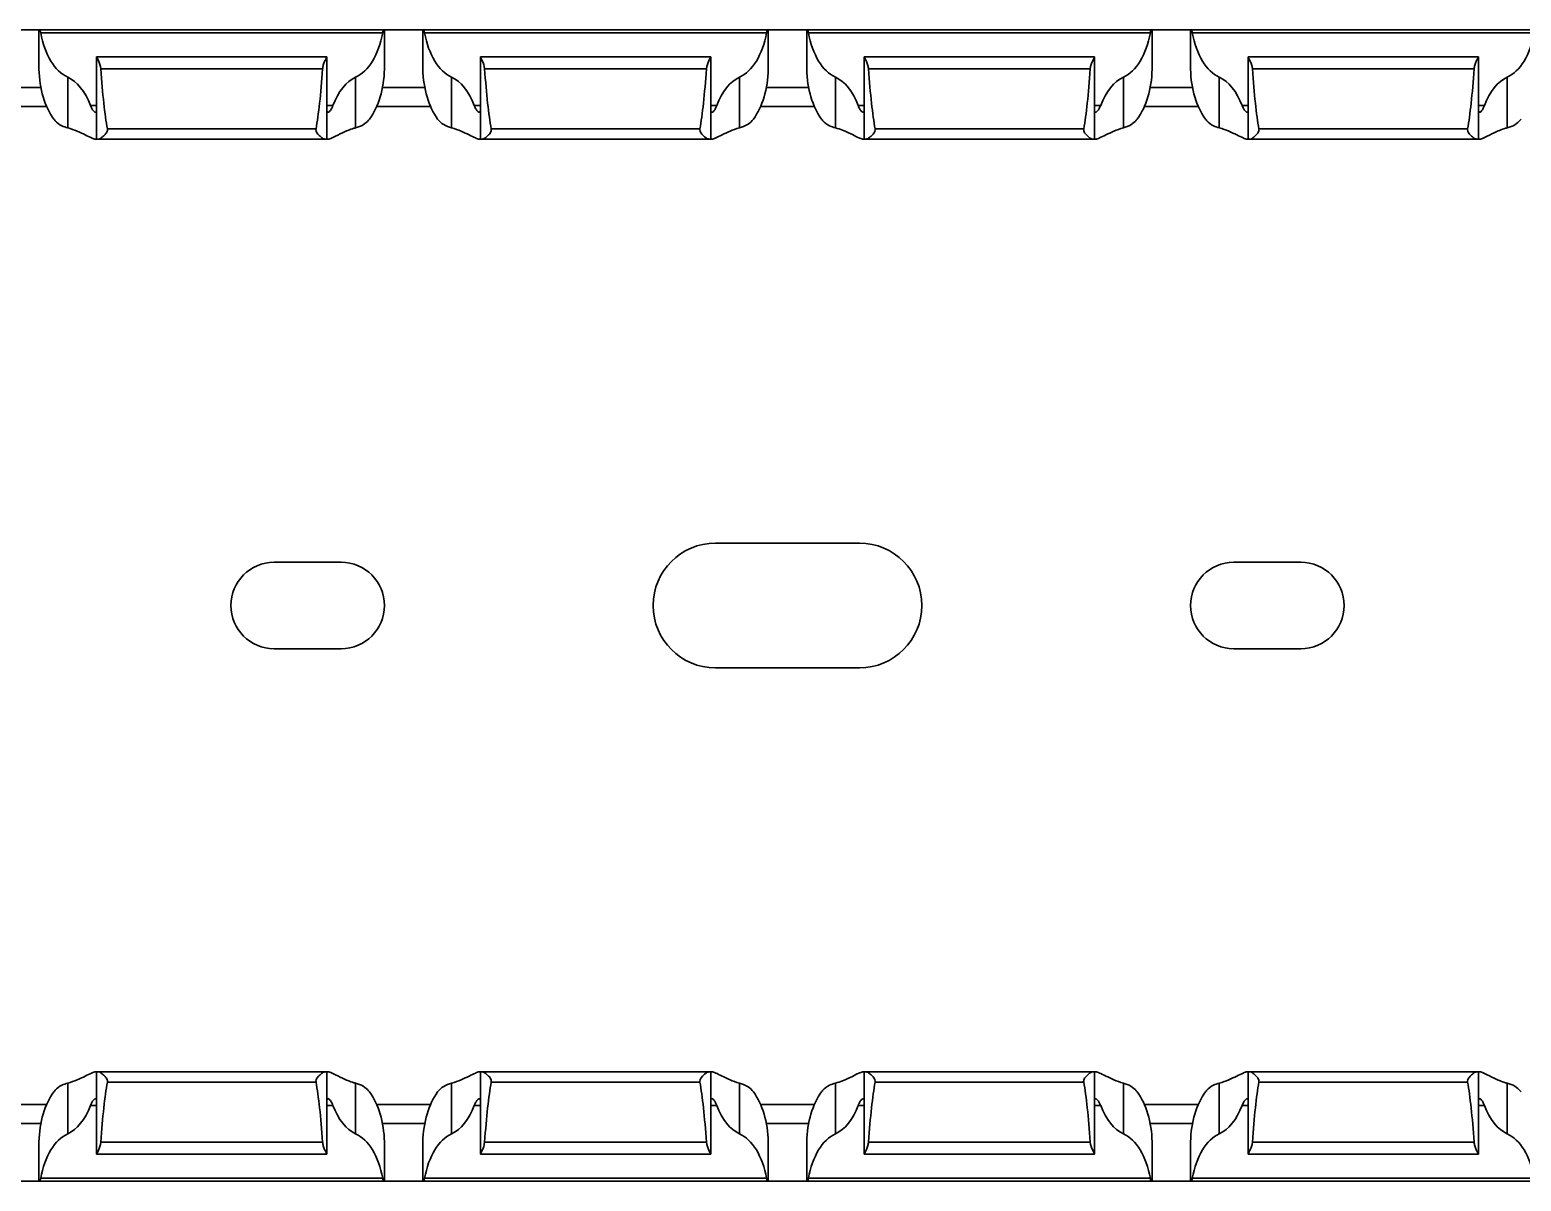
# Model space of a CAD drawing. Header units: millimetres. Extents: x -2573 to 2942, y -1220 to 2800.
# Drawn here: x 2718.4 to 2796.1, y 1097.3 to 1157.3 of the extents above; entities that cross this region are included whole.
import ezdxf

# ---------------------------------------------------------------- set-up
doc = ezdxf.new("R2010")
doc.units = ezdxf.units.MM

msp = doc.modelspace()

# ---------------------------------------------------------------- linework, layer by layer
at = {"linetype": 'Continuous', "lineweight": 30}
for p, q in [((2718.86, 1157.261), (2716.86, 1157.261)), ((2718.86, 1157.261), (2718.86, 1155.295)), ((2718.86, 1157.261), (2718.888, 1157.261)), ((2736.831, 1157.261), (2718.888, 1157.261)), ((2736.768, 1157.111), (2718.951, 1157.111)), ((2736.86, 1157.261), (2736.831, 1157.261)), ((2736.86, 1155.299), (2736.86, 1157.261)), ((2738.86, 1157.261), (2736.86, 1157.261)), ((2738.86, 1157.261), (2738.86, 1155.295)), ((2738.86, 1157.261), (2738.888, 1157.261)), ((2756.831, 1157.261), (2738.888, 1157.261)), ((2756.768, 1157.111), (2738.951, 1157.111)), ((2756.86, 1157.261), (2756.831, 1157.261)), ((2756.86, 1155.299), (2756.86, 1157.261)), ((2758.86, 1157.261), (2756.86, 1157.261)), ((2758.86, 1157.261), (2758.86, 1155.295)), ((2758.86, 1157.261), (2758.888, 1157.261)), ((2776.831, 1157.261), (2758.888, 1157.261)), ((2776.768, 1157.111), (2758.951, 1157.111)), ((2776.86, 1157.261), (2776.831, 1157.261)), ((2776.86, 1155.299), (2776.86, 1157.261)), ((2778.86, 1157.261), (2776.86, 1157.261)), ((2778.86, 1157.261), (2778.86, 1155.295)), ((2778.86, 1157.261), (2778.888, 1157.261)), ((2796.831, 1157.261), (2778.888, 1157.261)), ((2796.768, 1157.111), (2778.951, 1157.111)), ((2733.86, 1155.861), (2721.86, 1155.861)), ((2721.86, 1155.861), (2721.86, 1155.858)), ((2721.86, 1151.561), (2721.86, 1155.858)), ((2733.86, 1155.858), (2733.86, 1155.861)), ((2733.86, 1151.561), (2733.86, 1155.858)), ((2753.86, 1155.861), (2741.86, 1155.861)), ((2741.86, 1155.861), (2741.86, 1155.858)), ((2741.86, 1151.561), (2741.86, 1155.858)), ((2753.86, 1155.858), (2753.86, 1155.861)), ((2753.86, 1151.561), (2753.86, 1155.858)), ((2773.86, 1155.861), (2761.86, 1155.861)), ((2761.86, 1155.861), (2761.86, 1155.858)), ((2761.86, 1151.561), (2761.86, 1155.858)), ((2773.86, 1155.858), (2773.86, 1155.861)), ((2773.86, 1151.561), (2773.86, 1155.858)), ((2793.86, 1155.861), (2781.86, 1155.861)), ((2781.86, 1155.861), (2781.86, 1155.858)), ((2781.86, 1151.561), (2781.86, 1155.858)), ((2793.86, 1155.858), (2793.86, 1155.861)), ((2793.86, 1151.561), (2793.86, 1155.858)), ((2720.36, 1152.153), (2720.36, 1154.792)), ((2733.638, 1155.222), (2722.081, 1155.222)), ((2735.36, 1152.153), (2735.36, 1154.792)), ((2740.36, 1152.153), (2740.36, 1154.792)), ((2753.638, 1155.222), (2742.081, 1155.222)), ((2755.36, 1152.153), (2755.36, 1154.792)), ((2760.36, 1152.153), (2760.36, 1154.792)), ((2773.638, 1155.222), (2762.081, 1155.222)), ((2775.36, 1152.153), (2775.36, 1154.792)), ((2780.36, 1152.153), (2780.36, 1154.792)), ((2793.638, 1155.222), (2782.081, 1155.222)), ((2795.36, 1152.153), (2795.36, 1154.792)), ((2718.96, 1154.261), (2716.759, 1154.261)), ((2738.96, 1154.261), (2736.759, 1154.261)), ((2758.96, 1154.261), (2756.759, 1154.261)), ((2778.96, 1154.261), (2776.759, 1154.261)), ((2716.457, 1153.261), (2719.262, 1153.261)), ((2721.86, 1153.311), (2721.542, 1153.311)), ((2734.177, 1153.311), (2733.86, 1153.311)), ((2736.457, 1153.261), (2739.262, 1153.261)), ((2741.86, 1153.311), (2741.542, 1153.311)), ((2754.177, 1153.311), (2753.86, 1153.311)), ((2756.457, 1153.261), (2759.262, 1153.261)), ((2761.86, 1153.311), (2761.542, 1153.311)), ((2774.177, 1153.311), (2773.86, 1153.311)), ((2776.457, 1153.261), (2779.262, 1153.261)), ((2781.86, 1153.311), (2781.542, 1153.311)), ((2794.177, 1153.311), (2793.86, 1153.311)), ((2733.296, 1152.105), (2722.424, 1152.105)), ((2753.296, 1152.105), (2742.424, 1152.105)), ((2773.296, 1152.105), (2762.424, 1152.105)), ((2793.296, 1152.105), (2782.424, 1152.105)), ((2721.86, 1151.561), (2721.802, 1151.561)), ((2721.944, 1151.561), (2721.86, 1151.561)), ((2733.775, 1151.561), (2721.944, 1151.561)), ((2733.86, 1151.561), (2733.775, 1151.561)), ((2733.917, 1151.561), (2733.86, 1151.561)), ((2741.86, 1151.561), (2741.802, 1151.561)), ((2741.944, 1151.561), (2741.86, 1151.561)), ((2753.775, 1151.561), (2741.944, 1151.561)), ((2753.86, 1151.561), (2753.775, 1151.561)), ((2753.917, 1151.561), (2753.86, 1151.561)), ((2761.86, 1151.561), (2761.802, 1151.561)), ((2761.944, 1151.561), (2761.86, 1151.561)), ((2773.775, 1151.561), (2761.944, 1151.561)), ((2773.86, 1151.561), (2773.775, 1151.561)), ((2773.917, 1151.561), (2773.86, 1151.561)), ((2781.86, 1151.561), (2781.802, 1151.561)), ((2781.944, 1151.561), (2781.86, 1151.561)), ((2793.775, 1151.561), (2781.944, 1151.561)), ((2793.86, 1151.561), (2793.775, 1151.561)), ((2793.917, 1151.561), (2793.86, 1151.561)), ((2761.61, 1130.511), (2754.11, 1130.511)), ((2734.61, 1129.511), (2731.11, 1129.511)), ((2784.61, 1129.511), (2781.11, 1129.511)), ((2731.11, 1125.011), (2734.61, 1125.011)), ((2781.11, 1125.011), (2784.61, 1125.011)), ((2754.11, 1124.011), (2761.61, 1124.011)), ((2721.86, 1102.961), (2721.802, 1102.961)), ((2721.86, 1102.961), (2721.86, 1098.665)), ((2721.944, 1102.961), (2721.86, 1102.961)), ((2733.775, 1102.961), (2721.944, 1102.961)), ((2733.86, 1102.961), (2733.775, 1102.961)), ((2733.86, 1102.961), (2733.86, 1098.665)), ((2733.917, 1102.961), (2733.86, 1102.961)), ((2741.86, 1102.961), (2741.802, 1102.961)), ((2741.86, 1102.961), (2741.86, 1098.665)), ((2741.944, 1102.961), (2741.86, 1102.961)), ((2753.775, 1102.961), (2741.944, 1102.961)), ((2753.86, 1102.961), (2753.775, 1102.961)), ((2753.86, 1102.961), (2753.86, 1098.665)), ((2753.917, 1102.961), (2753.86, 1102.961)), ((2761.86, 1102.961), (2761.802, 1102.961)), ((2761.86, 1102.961), (2761.86, 1098.665)), ((2761.944, 1102.961), (2761.86, 1102.961)), ((2773.775, 1102.961), (2761.944, 1102.961)), ((2773.86, 1102.961), (2773.775, 1102.961)), ((2773.86, 1102.961), (2773.86, 1098.665)), ((2773.917, 1102.961), (2773.86, 1102.961)), ((2781.86, 1102.961), (2781.802, 1102.961)), ((2781.86, 1102.961), (2781.86, 1098.665)), ((2781.944, 1102.961), (2781.86, 1102.961)), ((2793.775, 1102.961), (2781.944, 1102.961)), ((2793.86, 1102.961), (2793.775, 1102.961)), ((2793.86, 1102.961), (2793.86, 1098.665)), ((2793.917, 1102.961), (2793.86, 1102.961)), ((2720.36, 1102.37), (2720.36, 1099.731)), ((2733.296, 1102.418), (2722.424, 1102.418)), ((2735.36, 1102.37), (2735.36, 1099.731)), ((2740.36, 1102.37), (2740.36, 1099.731)), ((2753.296, 1102.418), (2742.424, 1102.418)), ((2755.36, 1102.37), (2755.36, 1099.731)), ((2760.36, 1102.37), (2760.36, 1099.731)), ((2773.296, 1102.418), (2762.424, 1102.418)), ((2775.36, 1102.37), (2775.36, 1099.731)), ((2780.36, 1102.37), (2780.36, 1099.731)), ((2793.296, 1102.418), (2782.424, 1102.418)), ((2795.36, 1102.37), (2795.36, 1099.731)), ((2716.457, 1101.261), (2719.262, 1101.261)), ((2721.86, 1101.211), (2721.542, 1101.211)), ((2734.177, 1101.211), (2733.86, 1101.211)), ((2736.457, 1101.261), (2739.262, 1101.261)), ((2741.86, 1101.211), (2741.542, 1101.211)), ((2754.177, 1101.211), (2753.86, 1101.211)), ((2756.457, 1101.261), (2759.262, 1101.261)), ((2761.86, 1101.211), (2761.542, 1101.211)), ((2774.177, 1101.211), (2773.86, 1101.211)), ((2776.457, 1101.261), (2779.262, 1101.261)), ((2781.86, 1101.211), (2781.542, 1101.211)), ((2794.177, 1101.211), (2793.86, 1101.211)), ((2718.96, 1100.261), (2716.759, 1100.261)), ((2738.96, 1100.261), (2736.759, 1100.261)), ((2758.96, 1100.261), (2756.759, 1100.261)), ((2778.96, 1100.261), (2776.759, 1100.261)), ((2718.86, 1099.227), (2718.86, 1097.261)), ((2733.638, 1099.3), (2722.081, 1099.3)), ((2736.86, 1097.261), (2736.86, 1099.224)), ((2738.86, 1099.227), (2738.86, 1097.261)), ((2753.638, 1099.3), (2742.081, 1099.3)), ((2756.86, 1097.261), (2756.86, 1099.224)), ((2758.86, 1099.227), (2758.86, 1097.261)), ((2773.638, 1099.3), (2762.081, 1099.3)), ((2776.86, 1097.261), (2776.86, 1099.224)), ((2778.86, 1099.227), (2778.86, 1097.261)), ((2793.638, 1099.3), (2782.081, 1099.3)), ((2721.86, 1098.661), (2721.86, 1098.665)), ((2721.86, 1098.661), (2733.86, 1098.661)), ((2733.86, 1098.665), (2733.86, 1098.661)), ((2741.86, 1098.661), (2741.86, 1098.665)), ((2741.86, 1098.661), (2753.86, 1098.661)), ((2753.86, 1098.665), (2753.86, 1098.661)), ((2761.86, 1098.661), (2761.86, 1098.665)), ((2761.86, 1098.661), (2773.86, 1098.661)), ((2773.86, 1098.665), (2773.86, 1098.661)), ((2781.86, 1098.661), (2781.86, 1098.665)), ((2781.86, 1098.661), (2793.86, 1098.661)), ((2793.86, 1098.665), (2793.86, 1098.661)), ((2718.86, 1097.261), (2716.86, 1097.261)), ((2718.86, 1097.261), (2718.888, 1097.261)), ((2736.831, 1097.261), (2718.888, 1097.261)), ((2736.768, 1097.411), (2718.951, 1097.411)), ((2736.86, 1097.261), (2736.831, 1097.261)), ((2738.86, 1097.261), (2736.86, 1097.261)), ((2738.86, 1097.261), (2738.888, 1097.261)), ((2756.831, 1097.261), (2738.888, 1097.261)), ((2756.768, 1097.411), (2738.951, 1097.411)), ((2756.86, 1097.261), (2756.831, 1097.261)), ((2758.86, 1097.261), (2756.86, 1097.261)), ((2758.86, 1097.261), (2758.888, 1097.261)), ((2776.831, 1097.261), (2758.888, 1097.261)), ((2776.768, 1097.411), (2758.951, 1097.411)), ((2776.86, 1097.261), (2776.831, 1097.261)), ((2778.86, 1097.261), (2776.86, 1097.261)), ((2778.86, 1097.261), (2778.888, 1097.261)), ((2796.831, 1097.261), (2778.888, 1097.261)), ((2796.768, 1097.411), (2778.951, 1097.411))]:
    msp.add_line(p, q, dxfattribs=at)
for centre, radius, start, end in [((2754.11, 1127.261), 3.25, 90, 270), ((2761.61, 1127.261), 3.25, 270, 90), ((2731.11, 1127.261), 2.25, 90, 270), ((2734.61, 1127.261), 2.25, 270, 90), ((2781.11, 1127.261), 2.25, 90, 270), ((2784.61, 1127.261), 2.25, 270, 90)]:
    msp.add_arc(centre, radius, start, end, dxfattribs=at)
for centre, major_axis, ratio, start_param, end_param in [((2720.86, 1158.146), (0, 3.464), 0.57735, 1.874101, 2.888912), ((2734.86, 1158.146), (0, 3.464), 0.57735, 3.394273, 4.409084), ((2740.86, 1158.146), (0, 3.464), 0.57735, 1.874101, 2.888912), ((2754.86, 1158.146), (0, 3.464), 0.57735, 3.394273, 4.409084), ((2760.86, 1158.146), (0, 3.464), 0.57735, 1.874101, 2.888912), ((2774.86, 1158.146), (0, 3.464), 0.57735, 3.394273, 4.409084), ((2780.86, 1158.146), (0, 3.464), 0.57735, 1.874101, 2.888912), ((2794.86, 1158.146), (0, 3.464), 0.57735, 3.394273, 4.409084), ((2720.86, 1155.346), (0, 3.464), 0.57735, 1.609674, 2.480666), ((2719.86, 1151.438), (0, 3.464), 0.57735, 5.283837, 6.030505), ((2722.86, 1162.392), (0, 11.43), 0.087489, 2.248826, 2.690566), ((2732.86, 1162.392), (0, 11.43), 0.087489, 3.592619, 4.034359), ((2735.86, 1151.438), (0, 3.464), 0.57735, 0.25268, 0.999349), ((2734.86, 1155.346), (0, 3.464), 0.57735, 3.80252, 4.673511), ((2740.86, 1155.346), (0, 3.464), 0.57735, 1.609674, 2.480666), ((2739.86, 1151.438), (0, 3.464), 0.57735, 5.283837, 6.030505), ((2742.86, 1162.392), (0, 11.43), 0.087489, 2.248826, 2.690566), ((2752.86, 1162.392), (0, 11.43), 0.087489, 3.592619, 4.034359), ((2755.86, 1151.438), (0, 3.464), 0.57735, 0.25268, 0.999349), ((2754.86, 1155.346), (0, 3.464), 0.57735, 3.80252, 4.673511), ((2760.86, 1155.346), (0, 3.464), 0.57735, 1.609674, 2.480666), ((2759.86, 1151.438), (0, 3.464), 0.57735, 5.283837, 6.030505), ((2762.86, 1162.392), (0, 11.43), 0.087489, 2.248826, 2.690566), ((2772.86, 1162.392), (0, 11.43), 0.087489, 3.592619, 4.034359), ((2775.86, 1151.438), (0, 3.464), 0.57735, 0.25268, 0.999349), ((2774.86, 1155.346), (0, 3.464), 0.57735, 3.80252, 4.673511), ((2780.86, 1155.346), (0, 3.464), 0.57735, 1.609674, 2.480666), ((2779.86, 1151.438), (0, 3.464), 0.57735, 5.283837, 6.030505), ((2782.86, 1162.392), (0, 11.43), 0.087489, 2.248826, 2.690566), ((2792.86, 1162.392), (0, 11.43), 0.087489, 3.592619, 4.034359), ((2795.86, 1151.438), (0, 3.464), 0.57735, 0.25268, 0.999349), ((2720.86, 1099.176), (0, 3.464), 0.57735, 0.660927, 1.531918), ((2722.86, 1092.131), (0, 11.43), 0.087489, 0.451027, 0.892766), ((2732.86, 1092.131), (0, 11.43), 0.087489, 5.390419, 5.832158), ((2734.86, 1099.176), (0, 3.464), 0.57735, 4.751267, 5.622258), ((2740.86, 1099.176), (0, 3.464), 0.57735, 0.660927, 1.531918), ((2742.86, 1092.131), (0, 11.43), 0.087489, 0.451027, 0.892766), ((2752.86, 1092.131), (0, 11.43), 0.087489, 5.390419, 5.832158), ((2754.86, 1099.176), (0, 3.464), 0.57735, 4.751267, 5.622258), ((2760.86, 1099.176), (0, 3.464), 0.57735, 0.660927, 1.531918), ((2762.86, 1092.131), (0, 11.43), 0.087489, 0.451027, 0.892766), ((2772.86, 1092.131), (0, 11.43), 0.087489, 5.390419, 5.832158), ((2774.86, 1099.176), (0, 3.464), 0.57735, 4.751267, 5.622258), ((2780.86, 1099.176), (0, 3.464), 0.57735, 0.660927, 1.531918), ((2782.86, 1092.131), (0, 11.43), 0.087489, 0.451027, 0.892766), ((2792.86, 1092.131), (0, 11.43), 0.087489, 5.390419, 5.832158), ((2719.86, 1103.085), (0, 3.464), 0.57735, 3.394273, 4.140941), ((2735.86, 1103.085), (0, 3.464), 0.57735, 2.142244, 2.888912), ((2739.86, 1103.085), (0, 3.464), 0.57735, 3.394273, 4.140941), ((2755.86, 1103.085), (0, 3.464), 0.57735, 2.142244, 2.888912), ((2759.86, 1103.085), (0, 3.464), 0.57735, 3.394273, 4.140941), ((2775.86, 1103.085), (0, 3.464), 0.57735, 2.142244, 2.888912), ((2779.86, 1103.085), (0, 3.464), 0.57735, 3.394273, 4.140941), ((2795.86, 1103.085), (0, 3.464), 0.57735, 2.142244, 2.888912), ((2720.86, 1096.376), (0, 3.464), 0.57735, 0.25268, 1.267492), ((2734.86, 1096.376), (0, 3.464), 0.57735, 5.015694, 6.030505), ((2740.86, 1096.376), (0, 3.464), 0.57735, 0.25268, 1.267492), ((2754.86, 1096.376), (0, 3.464), 0.57735, 5.015694, 6.030505), ((2760.86, 1096.376), (0, 3.464), 0.57735, 0.25268, 1.267492), ((2774.86, 1096.376), (0, 3.464), 0.57735, 5.015694, 6.030505), ((2780.86, 1096.376), (0, 3.464), 0.57735, 0.25268, 1.267492), ((2794.86, 1096.376), (0, 3.464), 0.57735, 5.015694, 6.030505)]:
    msp.add_ellipse(centre, major_axis=major_axis, ratio=ratio, start_param=start_param, end_param=end_param, dxfattribs=at)
for points, knots in [([(2718.888, 1157.261), (2718.895, 1157.258), (2718.908, 1157.251), (2718.931, 1157.198), (2718.945, 1157.144), (2718.951, 1157.113), (2718.951, 1157.111)], [0, 0, 0, 0, 0.327116, 0.654047, 0.984567, 1, 1, 1, 1]), ([(2736.768, 1157.111), (2736.77, 1157.122), (2736.778, 1157.16), (2736.795, 1157.214), (2736.815, 1157.255), (2736.826, 1157.259), (2736.831, 1157.261)], [0, 0, 0, 0, 0.117635, 0.430951, 0.757398, 1, 1, 1, 1]), ([(2738.888, 1157.261), (2738.897, 1157.261), (2738.909, 1157.247), (2738.931, 1157.195), (2738.943, 1157.157), (2738.951, 1157.111)], [0, 0, 0, 0, 0.5, 0.5, 1, 1, 1, 1]), ([(2756.768, 1157.111), (2756.777, 1157.157), (2756.788, 1157.195), (2756.811, 1157.247), (2756.822, 1157.261), (2756.831, 1157.261)], [0, 0, 0, 0, 0.5, 0.5, 1, 1, 1, 1]), ([(2758.888, 1157.261), (2758.895, 1157.258), (2758.908, 1157.251), (2758.931, 1157.198), (2758.945, 1157.144), (2758.951, 1157.113), (2758.951, 1157.111)], [0, 0, 0, 0, 0.327134, 0.654045, 0.984582, 1, 1, 1, 1]), ([(2776.768, 1157.111), (2776.777, 1157.157), (2776.788, 1157.195), (2776.811, 1157.247), (2776.822, 1157.261), (2776.831, 1157.261)], [0, 0, 0, 0, 0.5, 0.5, 1, 1, 1, 1]), ([(2778.888, 1157.261), (2778.895, 1157.258), (2778.908, 1157.251), (2778.931, 1157.198), (2778.945, 1157.144), (2778.951, 1157.113), (2778.951, 1157.111)], [0, 0, 0, 0, 0.327116, 0.654047, 0.984567, 1, 1, 1, 1]), ([(2721.86, 1155.858), (2721.86, 1155.849), (2721.87, 1155.826), (2721.906, 1155.755), (2721.931, 1155.707), (2722.009, 1155.538), (2722.069, 1155.389), (2722.081, 1155.222)], [0, 0, 0, 0, 0.25, 0.25, 0.5, 0.5, 1, 1, 1, 1]), ([(2733.638, 1155.222), (2733.639, 1155.226), (2733.644, 1155.291), (2733.672, 1155.435), (2733.746, 1155.623), (2733.821, 1155.77), (2733.856, 1155.84), (2733.859, 1155.853), (2733.86, 1155.858)], [0, 0, 0, 0, 0.012017, 0.198653, 0.447303, 0.698712, 0.909614, 1, 1, 1, 1]), ([(2741.86, 1155.858), (2741.86, 1155.849), (2741.87, 1155.826), (2741.906, 1155.755), (2741.931, 1155.707), (2742.009, 1155.538), (2742.069, 1155.389), (2742.081, 1155.222)], [0, 0, 0, 0, 0.25, 0.25, 0.5, 0.5, 1, 1, 1, 1]), ([(2753.638, 1155.222), (2753.65, 1155.388), (2753.71, 1155.539), (2753.789, 1155.707), (2753.813, 1155.755), (2753.849, 1155.826), (2753.86, 1155.849), (2753.86, 1155.858)], [0, 0, 0, 0, 0.5, 0.5, 0.75, 0.75, 1, 1, 1, 1]), ([(2761.86, 1155.858), (2761.861, 1155.851), (2761.866, 1155.833), (2761.908, 1155.752), (2761.978, 1155.609), (2762.053, 1155.427), (2762.073, 1155.283), (2762.081, 1155.222)], [0, 0, 0, 0, 0.135391, 0.34015, 0.559253, 0.813316, 1, 1, 1, 1]), ([(2773.638, 1155.222), (2773.65, 1155.388), (2773.71, 1155.539), (2773.789, 1155.707), (2773.813, 1155.755), (2773.849, 1155.826), (2773.86, 1155.849), (2773.86, 1155.858)], [0, 0, 0, 0, 0.5, 0.5, 0.75, 0.75, 1, 1, 1, 1]), ([(2781.86, 1155.858), (2781.86, 1155.849), (2781.87, 1155.826), (2781.906, 1155.755), (2781.931, 1155.707), (2782.009, 1155.538), (2782.069, 1155.389), (2782.081, 1155.222)], [0, 0, 0, 0, 0.25, 0.25, 0.5, 0.5, 1, 1, 1, 1]), ([(2793.638, 1155.222), (2793.639, 1155.226), (2793.644, 1155.291), (2793.672, 1155.435), (2793.747, 1155.623), (2793.821, 1155.77), (2793.856, 1155.84), (2793.859, 1155.853), (2793.86, 1155.858)], [0, 0, 0, 0, 0.01202, 0.198654, 0.447304, 0.698713, 0.909615, 1, 1, 1, 1]), ([(2718.861, 1155.211), (2718.861, 1155.224), (2718.86, 1155.257), (2718.86, 1155.28), (2718.86, 1155.295)], [0, 0, 0, 0, 0.38156, 1, 1, 1, 1]), ([(2736.86, 1155.299), (2736.86, 1155.298), (2736.86, 1155.281), (2736.859, 1155.247), (2736.858, 1155.215), (2736.858, 1155.211)], [0, 0, 0, 0, 0.038181, 0.888923, 1, 1, 1, 1]), ([(2738.861, 1155.211), (2738.861, 1155.224), (2738.86, 1155.257), (2738.86, 1155.28), (2738.86, 1155.295)], [0, 0, 0, 0, 0.38156, 1, 1, 1, 1]), ([(2756.86, 1155.299), (2756.86, 1155.298), (2756.86, 1155.281), (2756.859, 1155.247), (2756.858, 1155.215), (2756.858, 1155.211)], [0, 0, 0, 0, 0.038177, 0.8889219, 1, 1, 1, 1]), ([(2758.861, 1155.211), (2758.861, 1155.224), (2758.86, 1155.257), (2758.86, 1155.28), (2758.86, 1155.295)], [0, 0, 0, 0, 0.38156, 1, 1, 1, 1]), ([(2776.86, 1155.299), (2776.86, 1155.298), (2776.86, 1155.281), (2776.859, 1155.247), (2776.858, 1155.215), (2776.858, 1155.211)], [0, 0, 0, 0, 0.038181, 0.888918, 1, 1, 1, 1]), ([(2778.861, 1155.211), (2778.861, 1155.224), (2778.86, 1155.257), (2778.86, 1155.28), (2778.86, 1155.295)], [0, 0, 0, 0, 0.381564, 1, 1, 1, 1]), ([(2721.542, 1153.311), (2721.608, 1153.132), (2721.705, 1153.007), (2721.801, 1152.954), (2721.825, 1152.959), (2721.854, 1153.018), (2721.86, 1153.073), (2721.86, 1153.147)], [0, 0, 0, 0, 0.5, 0.5, 0.75, 0.75, 1, 1, 1, 1]), ([(2733.86, 1153.147), (2733.86, 1153.111), (2733.862, 1153.026), (2733.887, 1152.96), (2733.942, 1152.957), (2734.022, 1153.027), (2734.109, 1153.149), (2734.157, 1153.263), (2734.177, 1153.311)], [0, 0, 0, 0, 0.135856, 0.312224, 0.485089, 0.66426, 0.859763, 1, 1, 1, 1]), ([(2741.542, 1153.311), (2741.55, 1153.29), (2741.584, 1153.205), (2741.658, 1153.077), (2741.752, 1152.971), (2741.822, 1152.95), (2741.856, 1153.011), (2741.858, 1153.104), (2741.86, 1153.147)], [0, 0, 0, 0, 0.061095, 0.242582, 0.448569, 0.652495, 0.836791, 1, 1, 1, 1]), ([(2753.86, 1153.147), (2753.86, 1153.111), (2753.862, 1153.026), (2753.887, 1152.96), (2753.942, 1152.957), (2754.022, 1153.027), (2754.109, 1153.149), (2754.157, 1153.263), (2754.177, 1153.311)], [0, 0, 0, 0, 0.135857, 0.312226, 0.485093, 0.664265, 0.859761, 1, 1, 1, 1]), ([(2761.542, 1153.311), (2761.55, 1153.29), (2761.584, 1153.205), (2761.658, 1153.077), (2761.752, 1152.971), (2761.822, 1152.95), (2761.856, 1153.011), (2761.858, 1153.104), (2761.86, 1153.147)], [0, 0, 0, 0, 0.061102, 0.24258, 0.448574, 0.652499, 0.836791, 1, 1, 1, 1]), ([(2773.86, 1153.147), (2773.86, 1153.074), (2773.865, 1153.019), (2773.894, 1152.959), (2773.918, 1152.954), (2774.015, 1153.008), (2774.111, 1153.133), (2774.177, 1153.311)], [0, 0, 0, 0, 0.25, 0.25, 0.5, 0.5, 1, 1, 1, 1]), ([(2781.542, 1153.311), (2781.608, 1153.132), (2781.705, 1153.007), (2781.801, 1152.954), (2781.825, 1152.959), (2781.854, 1153.018), (2781.86, 1153.073), (2781.86, 1153.147)], [0, 0, 0, 0, 0.5, 0.5, 0.75, 0.75, 1, 1, 1, 1]), ([(2793.86, 1153.147), (2793.86, 1153.111), (2793.862, 1153.026), (2793.887, 1152.96), (2793.942, 1152.957), (2794.022, 1153.027), (2794.109, 1153.149), (2794.157, 1153.263), (2794.177, 1153.311)], [0, 0, 0, 0, 0.135856, 0.312224, 0.485089, 0.66426, 0.859763, 1, 1, 1, 1]), ([(2720.36, 1152.153), (2720.255, 1152.185), (2720.003, 1152.263), (2719.768, 1152.439), (2719.655, 1152.582), (2719.632, 1152.611)], [0, 0, 0, 0, 0.360891, 0.870434, 1, 1, 1, 1]), ([(2736.087, 1152.611), (2736.011, 1152.526), (2735.842, 1152.336), (2735.569, 1152.209), (2735.392, 1152.161), (2735.36, 1152.153)], [0, 0, 0, 0, 0.399215, 0.889605, 1, 1, 1, 1]), ([(2740.36, 1152.153), (2740.211, 1152.19), (2740.07, 1152.246), (2739.824, 1152.398), (2739.718, 1152.496), (2739.632, 1152.611)], [0, 0, 0, 0, 0.5, 0.5, 1, 1, 1, 1]), ([(2756.087, 1152.611), (2756.002, 1152.496), (2755.896, 1152.399), (2755.649, 1152.246), (2755.509, 1152.19), (2755.36, 1152.153)], [0, 0, 0, 0, 0.5, 0.5, 1, 1, 1, 1]), ([(2760.36, 1152.153), (2760.255, 1152.185), (2760.003, 1152.264), (2759.768, 1152.439), (2759.655, 1152.582), (2759.632, 1152.611)], [0, 0, 0, 0, 0.360865, 0.870433, 1, 1, 1, 1]), ([(2776.087, 1152.611), (2776.011, 1152.526), (2775.842, 1152.336), (2775.569, 1152.209), (2775.392, 1152.161), (2775.36, 1152.153)], [0, 0, 0, 0, 0.399191, 0.889576, 1, 1, 1, 1]), ([(2780.36, 1152.153), (2780.255, 1152.185), (2780.003, 1152.263), (2779.768, 1152.439), (2779.655, 1152.582), (2779.632, 1152.611)], [0, 0, 0, 0, 0.360891, 0.870434, 1, 1, 1, 1]), ([(2796.087, 1152.611), (2796.011, 1152.526), (2795.842, 1152.336), (2795.569, 1152.209), (2795.392, 1152.161), (2795.36, 1152.153)], [0, 0, 0, 0, 0.399203, 0.889602, 1, 1, 1, 1]), ([(2721.802, 1151.561), (2721.78, 1151.561), (2721.751, 1151.567), (2721.682, 1151.589), (2721.642, 1151.605), (2721.505, 1151.666), (2721.396, 1151.722), (2721.144, 1151.847), (2721.005, 1151.916), (2720.701, 1152.047), (2720.535, 1152.109), (2720.36, 1152.153)], [0, 0, 0, 0, 0.125, 0.125, 0.25, 0.25, 0.5, 0.5, 0.75, 0.75, 1, 1, 1, 1]), ([(2722.424, 1152.105), (2722.426, 1152.088), (2722.431, 1152.046), (2722.414, 1151.965), (2722.349, 1151.849), (2722.229, 1151.723), (2722.09, 1151.615), (2721.994, 1151.566), (2721.955, 1151.562), (2721.944, 1151.561)], [0, 0, 0, 0, 0.052558, 0.130504, 0.247861, 0.469463, 0.712401, 0.920759, 1, 1, 1, 1]), ([(2733.775, 1151.561), (2733.742, 1151.561), (2733.7, 1151.578), (2733.608, 1151.633), (2733.557, 1151.671), (2733.454, 1151.761), (2733.401, 1151.814), (2733.336, 1151.91), (2733.316, 1151.945), (2733.292, 1152.023), (2733.288, 1152.065), (2733.296, 1152.105)], [0, 0, 0, 0, 0.25, 0.25, 0.5, 0.5, 0.75, 0.75, 0.875, 0.875, 1, 1, 1, 1]), ([(2735.36, 1152.153), (2735.329, 1152.145), (2735.082, 1152.08), (2734.657, 1151.894), (2734.22, 1151.666), (2733.997, 1151.569), (2733.933, 1151.563), (2733.917, 1151.561)], [0, 0, 0, 0, 0.043589, 0.353892, 0.672585, 0.920218, 1, 1, 1, 1]), ([(2741.802, 1151.561), (2741.78, 1151.561), (2741.751, 1151.567), (2741.682, 1151.589), (2741.642, 1151.605), (2741.505, 1151.666), (2741.396, 1151.722), (2741.144, 1151.847), (2741.005, 1151.916), (2740.701, 1152.047), (2740.535, 1152.109), (2740.36, 1152.153)], [0, 0, 0, 0, 0.125, 0.125, 0.25, 0.25, 0.5, 0.5, 0.75, 0.75, 1, 1, 1, 1]), ([(2742.424, 1152.105), (2742.431, 1152.065), (2742.428, 1152.023), (2742.403, 1151.945), (2742.384, 1151.91), (2742.318, 1151.814), (2742.265, 1151.761), (2742.162, 1151.67), (2742.111, 1151.632), (2742.018, 1151.578), (2741.977, 1151.561), (2741.944, 1151.561)], [0, 0, 0, 0, 0.125, 0.125, 0.25, 0.25, 0.5, 0.5, 0.75, 0.75, 1, 1, 1, 1]), ([(2753.775, 1151.561), (2753.742, 1151.561), (2753.7, 1151.578), (2753.608, 1151.633), (2753.557, 1151.671), (2753.454, 1151.761), (2753.401, 1151.814), (2753.336, 1151.91), (2753.316, 1151.945), (2753.292, 1152.023), (2753.288, 1152.065), (2753.296, 1152.105)], [0, 0, 0, 0, 0.25, 0.25, 0.5, 0.5, 0.75, 0.75, 0.875, 0.875, 1, 1, 1, 1]), ([(2755.36, 1152.153), (2755.183, 1152.108), (2755.018, 1152.046), (2754.714, 1151.916), (2754.573, 1151.847), (2754.325, 1151.722), (2754.213, 1151.666), (2754.077, 1151.605), (2754.037, 1151.589), (2753.968, 1151.567), (2753.939, 1151.561), (2753.917, 1151.561)], [0, 0, 0, 0, 0.25, 0.25, 0.5, 0.5, 0.75, 0.75, 0.875, 0.875, 1, 1, 1, 1]), ([(2761.802, 1151.561), (2761.792, 1151.562), (2761.74, 1151.565), (2761.578, 1151.629), (2761.233, 1151.803), (2760.817, 1152.014), (2760.486, 1152.114), (2760.36, 1152.153)], [0, 0, 0, 0, 0.052332, 0.27279, 0.517649, 0.81495, 1, 1, 1, 1]), ([(2762.424, 1152.105), (2762.431, 1152.065), (2762.428, 1152.023), (2762.403, 1151.945), (2762.384, 1151.91), (2762.318, 1151.814), (2762.265, 1151.761), (2762.162, 1151.67), (2762.111, 1151.632), (2762.018, 1151.578), (2761.977, 1151.561), (2761.944, 1151.561)], [0, 0, 0, 0, 0.125, 0.125, 0.25, 0.25, 0.5, 0.5, 0.75, 0.75, 1, 1, 1, 1]), ([(2773.775, 1151.561), (2773.752, 1151.565), (2773.693, 1151.576), (2773.566, 1151.66), (2773.437, 1151.775), (2773.344, 1151.891), (2773.299, 1151.983), (2773.289, 1152.056), (2773.294, 1152.093), (2773.296, 1152.105)], [0, 0, 0, 0, 0.1638285, 0.4014843, 0.6435439, 0.7784728, 0.8847033, 0.9625805, 1, 1, 1, 1]), ([(2775.36, 1152.153), (2775.183, 1152.108), (2775.018, 1152.046), (2774.714, 1151.916), (2774.573, 1151.847), (2774.325, 1151.722), (2774.213, 1151.666), (2774.077, 1151.605), (2774.037, 1151.589), (2773.968, 1151.567), (2773.939, 1151.561), (2773.917, 1151.561)], [0, 0, 0, 0, 0.25, 0.25, 0.5, 0.5, 0.75, 0.75, 0.875, 0.875, 1, 1, 1, 1]), ([(2781.802, 1151.561), (2781.78, 1151.561), (2781.751, 1151.567), (2781.682, 1151.589), (2781.642, 1151.605), (2781.505, 1151.666), (2781.396, 1151.722), (2781.144, 1151.847), (2781.005, 1151.916), (2780.701, 1152.047), (2780.535, 1152.109), (2780.36, 1152.153)], [0, 0, 0, 0, 0.125, 0.125, 0.25, 0.25, 0.5, 0.5, 0.75, 0.75, 1, 1, 1, 1]), ([(2782.424, 1152.105), (2782.426, 1152.088), (2782.431, 1152.046), (2782.414, 1151.965), (2782.349, 1151.849), (2782.229, 1151.723), (2782.09, 1151.615), (2781.994, 1151.566), (2781.955, 1151.562), (2781.944, 1151.561)], [0, 0, 0, 0, 0.052558, 0.130504, 0.247861, 0.469463, 0.712401, 0.920759, 1, 1, 1, 1]), ([(2793.775, 1151.561), (2793.742, 1151.561), (2793.7, 1151.578), (2793.608, 1151.633), (2793.557, 1151.671), (2793.454, 1151.761), (2793.401, 1151.814), (2793.336, 1151.91), (2793.316, 1151.945), (2793.292, 1152.023), (2793.288, 1152.065), (2793.296, 1152.105)], [0, 0, 0, 0, 0.25, 0.25, 0.5, 0.5, 0.75, 0.75, 0.875, 0.875, 1, 1, 1, 1]), ([(2795.36, 1152.153), (2795.329, 1152.145), (2795.082, 1152.08), (2794.657, 1151.894), (2794.22, 1151.666), (2793.997, 1151.569), (2793.933, 1151.563), (2793.917, 1151.561)], [0, 0, 0, 0, 0.043589, 0.353891, 0.672583, 0.920215, 1, 1, 1, 1]), ([(2721.802, 1102.961), (2721.78, 1102.961), (2721.751, 1102.955), (2721.682, 1102.933), (2721.642, 1102.917), (2721.505, 1102.856), (2721.396, 1102.8), (2721.144, 1102.675), (2721.005, 1102.606), (2720.701, 1102.476), (2720.535, 1102.414), (2720.36, 1102.37)], [0, 0, 0, 0, 0.125, 0.125, 0.25, 0.25, 0.5, 0.5, 0.75, 0.75, 1, 1, 1, 1]), ([(2722.424, 1102.418), (2722.426, 1102.435), (2722.431, 1102.477), (2722.414, 1102.557), (2722.349, 1102.673), (2722.229, 1102.8), (2722.09, 1102.907), (2721.994, 1102.956), (2721.955, 1102.96), (2721.944, 1102.961)], [0, 0, 0, 0, 0.052558, 0.130504, 0.247861, 0.469463, 0.712401, 0.920759, 1, 1, 1, 1]), ([(2733.775, 1102.961), (2733.742, 1102.961), (2733.7, 1102.944), (2733.608, 1102.89), (2733.557, 1102.852), (2733.454, 1102.761), (2733.401, 1102.708), (2733.336, 1102.612), (2733.316, 1102.577), (2733.292, 1102.5), (2733.288, 1102.457), (2733.296, 1102.418)], [0, 0, 0, 0, 0.25, 0.25, 0.5, 0.5, 0.75, 0.75, 0.875, 0.875, 1, 1, 1, 1]), ([(2735.36, 1102.37), (2735.329, 1102.378), (2735.082, 1102.443), (2734.657, 1102.629), (2734.22, 1102.856), (2733.997, 1102.954), (2733.933, 1102.96), (2733.917, 1102.961)], [0, 0, 0, 0, 0.043589, 0.353892, 0.672585, 0.920218, 1, 1, 1, 1]), ([(2741.802, 1102.961), (2741.78, 1102.961), (2741.751, 1102.955), (2741.682, 1102.933), (2741.642, 1102.917), (2741.505, 1102.856), (2741.396, 1102.8), (2741.144, 1102.675), (2741.005, 1102.606), (2740.701, 1102.476), (2740.535, 1102.414), (2740.36, 1102.37)], [0, 0, 0, 0, 0.125, 0.125, 0.25, 0.25, 0.5, 0.5, 0.75, 0.75, 1, 1, 1, 1]), ([(2742.424, 1102.418), (2742.431, 1102.458), (2742.428, 1102.5), (2742.403, 1102.577), (2742.384, 1102.612), (2742.318, 1102.709), (2742.265, 1102.761), (2742.162, 1102.852), (2742.111, 1102.89), (2742.018, 1102.945), (2741.977, 1102.961), (2741.944, 1102.961)], [0, 0, 0, 0, 0.125, 0.125, 0.25, 0.25, 0.5, 0.5, 0.75, 0.75, 1, 1, 1, 1]), ([(2753.775, 1102.961), (2753.742, 1102.961), (2753.7, 1102.944), (2753.608, 1102.89), (2753.557, 1102.852), (2753.454, 1102.761), (2753.401, 1102.708), (2753.336, 1102.612), (2753.316, 1102.577), (2753.292, 1102.5), (2753.288, 1102.457), (2753.296, 1102.418)], [0, 0, 0, 0, 0.25, 0.25, 0.5, 0.5, 0.75, 0.75, 0.875, 0.875, 1, 1, 1, 1]), ([(2755.36, 1102.37), (2755.183, 1102.414), (2755.018, 1102.476), (2754.714, 1102.606), (2754.573, 1102.676), (2754.325, 1102.8), (2754.213, 1102.857), (2754.077, 1102.917), (2754.037, 1102.933), (2753.968, 1102.955), (2753.939, 1102.961), (2753.917, 1102.961)], [0, 0, 0, 0, 0.25, 0.25, 0.5, 0.5, 0.75, 0.75, 0.875, 0.875, 1, 1, 1, 1]), ([(2761.802, 1102.961), (2761.792, 1102.96), (2761.74, 1102.957), (2761.578, 1102.893), (2761.233, 1102.72), (2760.817, 1102.508), (2760.486, 1102.408), (2760.36, 1102.37)], [0, 0, 0, 0, 0.052332, 0.27279, 0.517649, 0.81495, 1, 1, 1, 1]), ([(2762.424, 1102.418), (2762.431, 1102.458), (2762.428, 1102.5), (2762.403, 1102.577), (2762.384, 1102.612), (2762.318, 1102.709), (2762.265, 1102.761), (2762.162, 1102.852), (2762.111, 1102.89), (2762.018, 1102.945), (2761.977, 1102.961), (2761.944, 1102.961)], [0, 0, 0, 0, 0.125, 0.125, 0.25, 0.25, 0.5, 0.5, 0.75, 0.75, 1, 1, 1, 1]), ([(2773.775, 1102.961), (2773.752, 1102.957), (2773.693, 1102.946), (2773.566, 1102.862), (2773.437, 1102.747), (2773.344, 1102.632), (2773.299, 1102.539), (2773.289, 1102.467), (2773.294, 1102.43), (2773.296, 1102.418)], [0, 0, 0, 0, 0.1638285, 0.4014843, 0.6435439, 0.7784728, 0.8847033, 0.9625805, 1, 1, 1, 1]), ([(2775.36, 1102.37), (2775.183, 1102.414), (2775.018, 1102.476), (2774.714, 1102.606), (2774.573, 1102.676), (2774.325, 1102.8), (2774.213, 1102.857), (2774.077, 1102.917), (2774.037, 1102.933), (2773.968, 1102.955), (2773.939, 1102.961), (2773.917, 1102.961)], [0, 0, 0, 0, 0.25, 0.25, 0.5, 0.5, 0.75, 0.75, 0.875, 0.875, 1, 1, 1, 1]), ([(2781.802, 1102.961), (2781.78, 1102.961), (2781.751, 1102.955), (2781.682, 1102.933), (2781.642, 1102.917), (2781.505, 1102.856), (2781.396, 1102.8), (2781.144, 1102.675), (2781.005, 1102.606), (2780.701, 1102.476), (2780.535, 1102.414), (2780.36, 1102.37)], [0, 0, 0, 0, 0.125, 0.125, 0.25, 0.25, 0.5, 0.5, 0.75, 0.75, 1, 1, 1, 1]), ([(2782.424, 1102.418), (2782.426, 1102.435), (2782.431, 1102.477), (2782.414, 1102.557), (2782.349, 1102.673), (2782.229, 1102.8), (2782.09, 1102.907), (2781.994, 1102.956), (2781.955, 1102.96), (2781.944, 1102.961)], [0, 0, 0, 0, 0.052558, 0.130504, 0.247861, 0.469463, 0.712401, 0.920759, 1, 1, 1, 1]), ([(2793.775, 1102.961), (2793.742, 1102.961), (2793.7, 1102.944), (2793.608, 1102.89), (2793.557, 1102.852), (2793.454, 1102.761), (2793.401, 1102.708), (2793.336, 1102.612), (2793.316, 1102.577), (2793.292, 1102.5), (2793.288, 1102.457), (2793.296, 1102.418)], [0, 0, 0, 0, 0.25, 0.25, 0.5, 0.5, 0.75, 0.75, 0.875, 0.875, 1, 1, 1, 1]), ([(2795.36, 1102.37), (2795.329, 1102.378), (2795.082, 1102.443), (2794.657, 1102.629), (2794.22, 1102.856), (2793.997, 1102.954), (2793.933, 1102.96), (2793.917, 1102.961)], [0, 0, 0, 0, 0.043589, 0.353891, 0.672583, 0.920215, 1, 1, 1, 1]), ([(2720.36, 1102.37), (2720.255, 1102.337), (2720.003, 1102.259), (2719.768, 1102.083), (2719.655, 1101.94), (2719.632, 1101.911)], [0, 0, 0, 0, 0.360891, 0.870434, 1, 1, 1, 1]), ([(2736.087, 1101.911), (2736.011, 1101.996), (2735.842, 1102.186), (2735.569, 1102.313), (2735.392, 1102.361), (2735.36, 1102.37)], [0, 0, 0, 0, 0.399215, 0.889605, 1, 1, 1, 1]), ([(2740.36, 1102.37), (2740.211, 1102.332), (2740.07, 1102.276), (2739.824, 1102.124), (2739.718, 1102.026), (2739.632, 1101.911)], [0, 0, 0, 0, 0.5, 0.5, 1, 1, 1, 1]), ([(2756.087, 1101.911), (2756.002, 1102.026), (2755.896, 1102.123), (2755.649, 1102.276), (2755.509, 1102.332), (2755.36, 1102.37)], [0, 0, 0, 0, 0.5, 0.5, 1, 1, 1, 1]), ([(2760.36, 1102.37), (2760.255, 1102.337), (2760.003, 1102.259), (2759.768, 1102.083), (2759.655, 1101.94), (2759.632, 1101.911)], [0, 0, 0, 0, 0.360865, 0.870433, 1, 1, 1, 1]), ([(2776.087, 1101.911), (2776.011, 1101.996), (2775.842, 1102.186), (2775.569, 1102.313), (2775.392, 1102.361), (2775.36, 1102.37)], [0, 0, 0, 0, 0.399191, 0.889576, 1, 1, 1, 1]), ([(2780.36, 1102.37), (2780.255, 1102.337), (2780.003, 1102.259), (2779.768, 1102.083), (2779.655, 1101.94), (2779.632, 1101.911)], [0, 0, 0, 0, 0.360891, 0.870434, 1, 1, 1, 1]), ([(2796.087, 1101.911), (2796.011, 1101.996), (2795.842, 1102.186), (2795.569, 1102.313), (2795.392, 1102.361), (2795.36, 1102.37)], [0, 0, 0, 0, 0.399203, 0.889602, 1, 1, 1, 1]), ([(2721.542, 1101.211), (2721.608, 1101.391), (2721.705, 1101.515), (2721.801, 1101.569), (2721.825, 1101.563), (2721.854, 1101.504), (2721.86, 1101.449), (2721.86, 1101.375)], [0, 0, 0, 0, 0.5, 0.5, 0.75, 0.75, 1, 1, 1, 1]), ([(2733.86, 1101.375), (2733.86, 1101.412), (2733.862, 1101.496), (2733.887, 1101.563), (2733.942, 1101.565), (2734.022, 1101.495), (2734.109, 1101.373), (2734.157, 1101.259), (2734.177, 1101.211)], [0, 0, 0, 0, 0.135856, 0.312224, 0.485089, 0.66426, 0.859763, 1, 1, 1, 1]), ([(2741.542, 1101.211), (2741.55, 1101.232), (2741.584, 1101.317), (2741.658, 1101.445), (2741.752, 1101.551), (2741.822, 1101.573), (2741.856, 1101.511), (2741.858, 1101.418), (2741.86, 1101.375)], [0, 0, 0, 0, 0.061095, 0.242582, 0.448569, 0.652495, 0.836791, 1, 1, 1, 1]), ([(2753.86, 1101.375), (2753.86, 1101.412), (2753.862, 1101.496), (2753.887, 1101.563), (2753.942, 1101.565), (2754.022, 1101.495), (2754.109, 1101.373), (2754.157, 1101.259), (2754.177, 1101.211)], [0, 0, 0, 0, 0.135857, 0.312226, 0.485093, 0.664265, 0.859761, 1, 1, 1, 1]), ([(2761.542, 1101.211), (2761.55, 1101.232), (2761.584, 1101.317), (2761.658, 1101.445), (2761.752, 1101.551), (2761.822, 1101.573), (2761.856, 1101.511), (2761.858, 1101.418), (2761.86, 1101.375)], [0, 0, 0, 0, 0.061102, 0.24258, 0.448574, 0.652499, 0.836791, 1, 1, 1, 1]), ([(2773.86, 1101.375), (2773.86, 1101.449), (2773.865, 1101.504), (2773.894, 1101.563), (2773.918, 1101.569), (2774.015, 1101.515), (2774.111, 1101.39), (2774.177, 1101.211)], [0, 0, 0, 0, 0.25, 0.25, 0.5, 0.5, 1, 1, 1, 1]), ([(2781.542, 1101.211), (2781.608, 1101.391), (2781.705, 1101.515), (2781.801, 1101.569), (2781.825, 1101.563), (2781.854, 1101.504), (2781.86, 1101.449), (2781.86, 1101.375)], [0, 0, 0, 0, 0.5, 0.5, 0.75, 0.75, 1, 1, 1, 1]), ([(2793.86, 1101.375), (2793.86, 1101.412), (2793.862, 1101.496), (2793.887, 1101.563), (2793.942, 1101.565), (2794.022, 1101.495), (2794.109, 1101.373), (2794.157, 1101.259), (2794.177, 1101.211)], [0, 0, 0, 0, 0.135856, 0.312224, 0.485089, 0.66426, 0.859763, 1, 1, 1, 1]), ([(2718.861, 1099.311), (2718.861, 1099.299), (2718.86, 1099.266), (2718.86, 1099.242), (2718.86, 1099.227)], [0, 0, 0, 0, 0.38156, 1, 1, 1, 1]), ([(2721.86, 1098.665), (2721.86, 1098.673), (2721.87, 1098.696), (2721.906, 1098.767), (2721.931, 1098.815), (2722.009, 1098.984), (2722.069, 1099.134), (2722.081, 1099.3)], [0, 0, 0, 0, 0.25, 0.25, 0.5, 0.5, 1, 1, 1, 1]), ([(2733.638, 1099.3), (2733.639, 1099.296), (2733.644, 1099.231), (2733.672, 1099.087), (2733.746, 1098.899), (2733.821, 1098.753), (2733.856, 1098.683), (2733.859, 1098.669), (2733.86, 1098.665)], [0, 0, 0, 0, 0.012017, 0.198653, 0.447303, 0.698712, 0.909614, 1, 1, 1, 1]), ([(2736.86, 1099.224), (2736.86, 1099.224), (2736.86, 1099.241), (2736.859, 1099.275), (2736.858, 1099.307), (2736.858, 1099.311)], [0, 0, 0, 0, 0.038181, 0.888923, 1, 1, 1, 1]), ([(2738.861, 1099.311), (2738.861, 1099.299), (2738.86, 1099.266), (2738.86, 1099.242), (2738.86, 1099.227)], [0, 0, 0, 0, 0.38156, 1, 1, 1, 1]), ([(2741.86, 1098.665), (2741.86, 1098.673), (2741.87, 1098.696), (2741.906, 1098.767), (2741.931, 1098.815), (2742.009, 1098.984), (2742.069, 1099.134), (2742.081, 1099.3)], [0, 0, 0, 0, 0.25, 0.25, 0.5, 0.5, 1, 1, 1, 1]), ([(2753.638, 1099.3), (2753.65, 1099.134), (2753.71, 1098.984), (2753.789, 1098.815), (2753.813, 1098.767), (2753.849, 1098.696), (2753.86, 1098.673), (2753.86, 1098.665)], [0, 0, 0, 0, 0.5, 0.5, 0.75, 0.75, 1, 1, 1, 1]), ([(2756.86, 1099.224), (2756.86, 1099.224), (2756.86, 1099.241), (2756.859, 1099.275), (2756.858, 1099.307), (2756.858, 1099.311)], [0, 0, 0, 0, 0.038177, 0.8889219, 1, 1, 1, 1]), ([(2758.861, 1099.311), (2758.861, 1099.299), (2758.86, 1099.266), (2758.86, 1099.242), (2758.86, 1099.227)], [0, 0, 0, 0, 0.38156, 1, 1, 1, 1]), ([(2761.86, 1098.665), (2761.861, 1098.672), (2761.866, 1098.689), (2761.908, 1098.77), (2761.978, 1098.913), (2762.053, 1099.096), (2762.073, 1099.239), (2762.081, 1099.3)], [0, 0, 0, 0, 0.135391, 0.34015, 0.559253, 0.813316, 1, 1, 1, 1]), ([(2773.638, 1099.3), (2773.65, 1099.134), (2773.71, 1098.984), (2773.789, 1098.815), (2773.813, 1098.767), (2773.849, 1098.696), (2773.86, 1098.673), (2773.86, 1098.665)], [0, 0, 0, 0, 0.5, 0.5, 0.75, 0.75, 1, 1, 1, 1]), ([(2776.86, 1099.224), (2776.86, 1099.224), (2776.86, 1099.241), (2776.859, 1099.275), (2776.858, 1099.307), (2776.858, 1099.311)], [0, 0, 0, 0, 0.038181, 0.888918, 1, 1, 1, 1]), ([(2778.861, 1099.311), (2778.861, 1099.299), (2778.86, 1099.266), (2778.86, 1099.242), (2778.86, 1099.227)], [0, 0, 0, 0, 0.381564, 1, 1, 1, 1]), ([(2781.86, 1098.665), (2781.86, 1098.673), (2781.87, 1098.696), (2781.906, 1098.767), (2781.931, 1098.815), (2782.009, 1098.984), (2782.069, 1099.134), (2782.081, 1099.3)], [0, 0, 0, 0, 0.25, 0.25, 0.5, 0.5, 1, 1, 1, 1]), ([(2793.638, 1099.3), (2793.639, 1099.296), (2793.644, 1099.231), (2793.672, 1099.087), (2793.747, 1098.899), (2793.821, 1098.753), (2793.856, 1098.683), (2793.859, 1098.669), (2793.86, 1098.665)], [0, 0, 0, 0, 0.01202, 0.198654, 0.447304, 0.698713, 0.909615, 1, 1, 1, 1]), ([(2718.888, 1097.261), (2718.895, 1097.265), (2718.908, 1097.271), (2718.931, 1097.325), (2718.945, 1097.378), (2718.951, 1097.41), (2718.951, 1097.411)], [0, 0, 0, 0, 0.327116, 0.654047, 0.984567, 1, 1, 1, 1]), ([(2736.768, 1097.411), (2736.77, 1097.401), (2736.778, 1097.362), (2736.795, 1097.308), (2736.815, 1097.268), (2736.826, 1097.263), (2736.831, 1097.261)], [0, 0, 0, 0, 0.117635, 0.430951, 0.757398, 1, 1, 1, 1]), ([(2738.888, 1097.261), (2738.897, 1097.261), (2738.909, 1097.275), (2738.931, 1097.327), (2738.943, 1097.365), (2738.951, 1097.411)], [0, 0, 0, 0, 0.5, 0.5, 1, 1, 1, 1]), ([(2756.768, 1097.411), (2756.777, 1097.366), (2756.788, 1097.327), (2756.811, 1097.275), (2756.822, 1097.261), (2756.831, 1097.261)], [0, 0, 0, 0, 0.5, 0.5, 1, 1, 1, 1]), ([(2758.888, 1097.261), (2758.895, 1097.265), (2758.908, 1097.271), (2758.931, 1097.325), (2758.945, 1097.378), (2758.951, 1097.41), (2758.951, 1097.411)], [0, 0, 0, 0, 0.327134, 0.654045, 0.984582, 1, 1, 1, 1]), ([(2776.768, 1097.411), (2776.777, 1097.366), (2776.788, 1097.327), (2776.811, 1097.275), (2776.822, 1097.261), (2776.831, 1097.261)], [0, 0, 0, 0, 0.5, 0.5, 1, 1, 1, 1]), ([(2778.888, 1097.261), (2778.895, 1097.265), (2778.908, 1097.271), (2778.931, 1097.325), (2778.945, 1097.378), (2778.951, 1097.41), (2778.951, 1097.411)], [0, 0, 0, 0, 0.327116, 0.654047, 0.984567, 1, 1, 1, 1])]:
    msp.add_open_spline(points, degree=3, knots=knots, dxfattribs=at)

doc.saveas('drawing.dxf')
